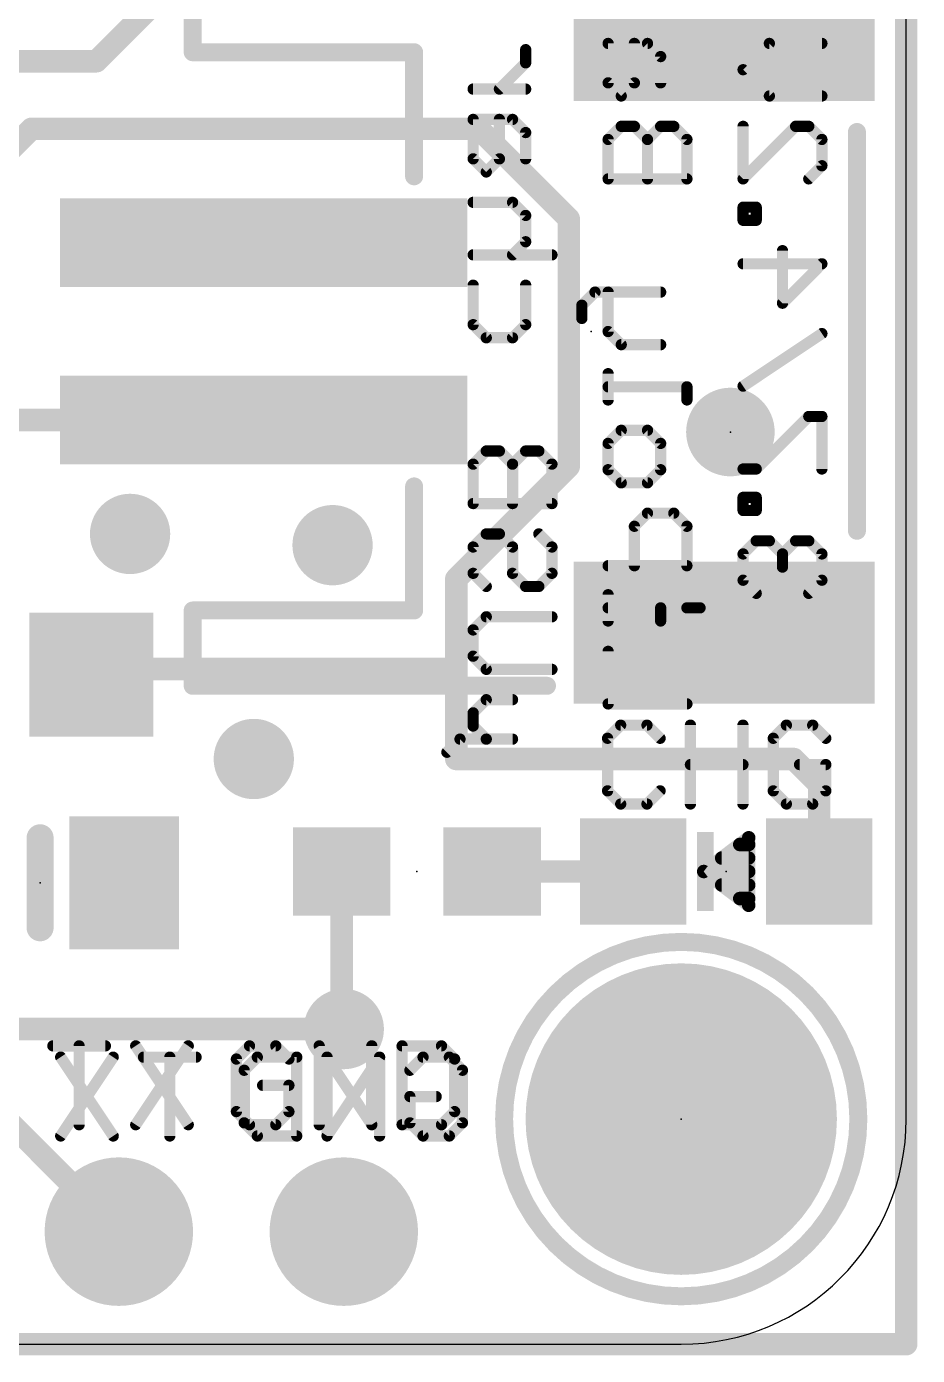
# Model space of a CAD drawing. Extents: x -0.1 to 50.9, y -0.1 to 23.
# Drawn here: x 40.87 to 50.93, y -0.13 to 14.87 of the extents above; entities that cross this region are included whole.
import ezdxf

# ---------------------------------------------------------------- set-up
doc = ezdxf.new("R2010")
doc.units = 0
for name, color, linetype in [('1', 12, 'CONTINUOUS'), ('16', 132, 'CONTINUOUS'), ('17', 110, 'CONTINUOUS'), ('18', 110, 'CONTINUOUS'), ('20', 53, 'CONTINUOUS'), ('21', 40, 'CONTINUOUS'), ('22', 6, 'CONTINUOUS'), ('23', 40, 'CONTINUOUS')]:
    doc.layers.add(name, color=color, linetype=linetype)

# ---------------------------------------------------------------- blocks, each defined once
blk = doc.blocks.new('RECT')
blk.add_solid([(-0.5, -0.5), (0.5, -0.5), (-0.5, 0.5), (0.5, 0.5)])
blk = doc.blocks.new('ROUNDP')
at = {"const_width": 0.5}
blk.add_lwpolyline([(0, -0.25, 1), (0, 0.25, 1), (0, -0.25)], format="xyb", dxfattribs=at)
blk = doc.blocks.new('PIE')
at = {"const_width": 0.5}
blk.add_lwpolyline([(0, -0.25, 1), (0, 0.25, 1), (0, -0.25)], format="xyb", dxfattribs=at)
blk = doc.blocks.new('ROUNDV')
at = {"const_width": 0.5}
blk.add_lwpolyline([(0, -0.25, 1), (0, 0.25, 1), (0, -0.25)], format="xyb", dxfattribs=at)

msp = doc.modelspace()

# ---------------------------------------------------------------- linework, layer by layer
at = {"layer": '1', "const_width": 0.254}
for points in [[(50.8, 0), (50.8, 22.86)], [(41.656, 14.478), (44.45, 17.272)], [(36.576, 14.478), (41.656, 14.478)], [(40.9249, 13.716), (40.066, 12.8571)], [(45.974, 13.716), (40.9249, 13.716)], [(46.99, 12.7), (45.974, 13.716)], [(46.99, 9.906), (46.99, 12.7)], [(43.544, 10.43), (40.2391, 10.43)], [(45.72, 8.636), (46.99, 9.906)], [(45.72, 7.62), (45.72, 8.636)], [(41.601, 7.5565), (41.6645, 7.62)], [(41.6645, 7.62), (45.72, 7.62)], [(45.72, 6.604), (45.72, 7.62)], [(49.53, 6.604), (45.72, 6.604)], [(49.818, 6.316), (49.53, 6.604)], [(49.818, 5.334), (49.818, 6.316)], [(44.4255, 3.5805), (44.4255, 5.334)], [(46.1255, 5.334), (47.718, 5.334)], [(44.45, 3.556), (44.4255, 3.5805)], [(0, 0), (50.8, 0)]]:
    msp.add_lwpolyline(points, dxfattribs=at)
at = {"layer": '1', "const_width": 0.127}
for points in [[(41.6111, 14.5229, 1), (41.7009, 14.4331)], [(41.656, 14.4145, 1), (41.656, 14.5415)], [(40.9249, 13.7795, 1), (40.9249, 13.6525)], [(40.9698, 13.6711, 1), (40.88, 13.7609)], [(46.0189, 13.7609, 1), (45.9291, 13.6711)], [(45.974, 13.6525, 1), (45.974, 13.7795)], [(47.0535, 12.7, 1), (46.9265, 12.7)], [(46.9451, 12.6551, 1), (47.0349, 12.7449)], [(43.544, 10.3665, 1), (43.544, 10.4935)], [(46.9265, 9.906, 1), (47.0535, 9.906)], [(47.0349, 9.8611, 1), (46.9451, 9.9509)], [(45.7835, 8.636, 1), (45.6565, 8.636)], [(45.6751, 8.6809, 1), (45.7649, 8.5911)], [(41.5561, 7.6014, 1), (41.6459, 7.5116)], [(41.6645, 7.6835, 1), (41.6645, 7.5565)], [(41.7094, 7.5751, 1), (41.6196, 7.6649)], [(45.7835, 7.62, 1), (45.6565, 7.62)], [(45.6565, 7.62, 1), (45.7835, 7.62)], [(45.72, 7.5565, 1), (45.72, 7.6835)], [(45.72, 6.6675, 1), (45.72, 6.5405)], [(45.6565, 6.604, 1), (45.7835, 6.604)], [(49.5749, 6.6489, 1), (49.4851, 6.5591)], [(49.53, 6.5405, 1), (49.53, 6.6675)], [(49.8815, 6.316, 1), (49.7545, 6.316)], [(49.7731, 6.2711, 1), (49.8629, 6.3609)], [(44.489, 5.334, 1), (44.362, 5.334)], [(46.1255, 5.3975, 1), (46.1255, 5.2705)], [(47.718, 5.2705, 1), (47.718, 5.3975)], [(49.7545, 5.334, 1), (49.8815, 5.334)], [(44.4704, 3.6254, 1), (44.3806, 3.5356)], [(44.362, 3.5805, 1), (44.489, 3.5805)], [(44.4051, 3.5111, 1), (44.4949, 3.6009)], [(50.7365, 0, 1), (50.8635, 0)], [(50.8, -0.0635, 1), (50.8, 0.0635)]]:
    msp.add_lwpolyline(points, format="xyb", dxfattribs=at)
at = {"layer": '16', "const_width": 0.254}
for points in [[(50.8, 0), (50.8, 22.86)], [(39.116, 3.556), (44.45, 3.556)], [(40.386, 2.794), (41.91, 1.27)], [(0, 0), (50.8, 0)]]:
    msp.add_lwpolyline(points, dxfattribs=at)
at = {"layer": '16', "const_width": 0.127}
for points in [[(44.45, 3.4925, 1), (44.45, 3.6195)], [(41.8651, 1.2251, 1), (41.9549, 1.3149)], [(50.7365, 0, 1), (50.8635, 0)], [(50.8, -0.0635, 1), (50.8, 0.0635)]]:
    msp.add_lwpolyline(points, format="xyb", dxfattribs=at)
at = {"layer": '20'}
for p, q in [((50.8, 2.54), (50.8, 20.32)), ((2.54, 0), (48.26, 0))]:
    msp.add_line(p, q, dxfattribs=at)
msp.add_arc((48.26, 2.54), 2.54, 270, 0, dxfattribs=at)
at = {"layer": '21'}
for points, const_width in [([(42.744, 14.58), (42.744, 15.43)], 0.2032), ([(45.244, 14.58), (42.744, 14.58)], 0.2032), ([(45.244, 13.18), (45.244, 14.58)], 0.2032), ([(50.244, 13.68), (50.244, 9.18)], 0.2032), ([(45.244, 8.28), (45.244, 9.68)], 0.2032), ([(42.744, 7.43), (42.744, 8.28)], 0.2032), ([(42.744, 8.28), (45.244, 8.28)], 0.2032), ([(46.744, 7.43), (42.744, 7.43)], 0.2032), ([(47.5765, 6.9858), (47.4282, 6.8375)], 0.127), ([(47.8731, 6.9858), (47.5765, 6.9858)], 0.127), ([(48.0214, 6.8375), (47.8731, 6.9858)], 0.127), ([(48.3637, 6.096), (48.3637, 6.9858)], 0.127), ([(48.9569, 6.9858), (48.9569, 6.096)], 0.127), ([(49.4475, 6.9858), (49.2993, 6.8375)], 0.127), ([(49.7441, 6.9858), (49.4475, 6.9858)], 0.127), ([(49.8924, 6.8375), (49.7441, 6.9858)], 0.127), ([(47.4282, 6.8375), (47.4282, 6.2443)], 0.127), ([(49.2993, 6.8375), (49.2993, 6.2443)], 0.127), ([(48.3637, 6.5409), (48.9569, 6.5409)], 0.127), ([(49.8924, 6.5409), (49.5958, 6.5409)], 0.127), ([(49.8924, 6.2443), (49.8924, 6.5409)], 0.127), ([(47.4282, 6.2443), (47.5765, 6.096)], 0.127), ([(47.8731, 6.096), (48.0214, 6.2443)], 0.127), ([(49.2993, 6.2443), (49.4475, 6.096)], 0.127), ([(49.7441, 6.096), (49.8924, 6.2443)], 0.127), ([(47.5765, 6.096), (47.8731, 6.096)], 0.127), ([(49.4475, 6.096), (49.7441, 6.096)], 0.127), ([(41.021, 5.715), (41.021, 4.699)], 0.3048), ([(49.022, 5.715), (48.514, 5.334)], 0.1524), ([(48.9204, 5.6388), (49.022, 5.6388)], 0.1524), ([(49.022, 4.953), (49.022, 5.715)], 0.1524), ([(48.7172, 5.4864), (49.022, 5.4864)], 0.1524), ([(48.514, 5.334), (49.022, 4.953)], 0.1524), ([(48.514, 5.334), (49.022, 5.334)], 0.1524), ([(48.7172, 5.1816), (49.022, 5.1816)], 0.1524), ([(48.9204, 5.0292), (49.022, 5.0292)], 0.1524), ([(41.165, 3.3663), (41.7582, 3.3663)], 0.127), ([(41.4616, 2.4765), (41.4616, 3.3663)], 0.127), ([(42.1005, 3.3663), (42.6937, 2.4765)], 0.127), ([(42.6937, 3.3663), (42.1005, 2.4765)], 0.127), ([(43.3855, 3.3663), (43.2372, 3.218)], 0.127), ([(43.6821, 3.3663), (43.3855, 3.3663)], 0.127), ([(43.8304, 3.218), (43.6821, 3.3663)], 0.127), ([(44.1727, 2.4765), (44.1727, 3.3663)], 0.127), ([(44.1727, 3.3663), (44.7659, 2.4765)], 0.127), ([(44.7659, 2.4765), (44.7659, 3.3663)], 0.127), ([(45.1083, 3.3663), (45.1083, 2.4765)], 0.127), ([(45.5531, 3.3663), (45.1083, 3.3663)], 0.127), ([(45.7014, 3.218), (45.5531, 3.3663)], 0.127), ([(43.2372, 3.218), (43.2372, 2.6248)], 0.127), ([(45.7014, 2.6248), (45.7014, 3.218)], 0.127), ([(43.8304, 2.9214), (43.5338, 2.9214)], 0.127), ([(43.8304, 2.6248), (43.8304, 2.9214)], 0.127), ([(43.2372, 2.6248), (43.3855, 2.4765)], 0.127), ([(43.6821, 2.4765), (43.8304, 2.6248)], 0.127), ([(45.5531, 2.4765), (45.7014, 2.6248)], 0.127), ([(43.3855, 2.4765), (43.6821, 2.4765)], 0.127), ([(45.1083, 2.4765), (45.5531, 2.4765)], 0.127)]:
    msp.add_lwpolyline(points, dxfattribs=dict(at, const_width=const_width))
for points, const_width in [([(42.744, 14.6308, 1), (42.744, 14.5292)], 0.1016), ([(42.6932, 14.58, 1), (42.7948, 14.58)], 0.1016), ([(45.2948, 14.58, 1), (45.1932, 14.58)], 0.1016), ([(45.244, 14.5292, 1), (45.244, 14.6308)], 0.1016), ([(50.2948, 13.68, 1), (50.1932, 13.68)], 0.1016), ([(45.1932, 13.18, 1), (45.2948, 13.18)], 0.1016), ([(45.2948, 9.68, 1), (45.1932, 9.68)], 0.1016), ([(50.1932, 9.18, 1), (50.2948, 9.18)], 0.1016), ([(42.7948, 8.28, 1), (42.6932, 8.28)], 0.1016), ([(42.744, 8.3308, 1), (42.744, 8.2292)], 0.1016), ([(45.1932, 8.28, 1), (45.2948, 8.28)], 0.1016), ([(45.244, 8.2292, 1), (45.244, 8.3308)], 0.1016), ([(42.744, 7.4808, 1), (42.744, 7.3792)], 0.1016), ([(46.744, 7.3792, 1), (46.744, 7.4808)], 0.1016), ([(42.6932, 7.43, 1), (42.7948, 7.43)], 0.1016), ([(47.5765, 7.0175, 1), (47.5765, 6.954)], 0.0635), ([(47.599, 6.9633, 1), (47.5541, 7.0082)], 0.0635), ([(47.8956, 7.0082, 1), (47.8506, 6.9633)], 0.0635), ([(47.8731, 6.954, 1), (47.8731, 7.0175)], 0.0635), ([(48.3955, 6.9858, 1), (48.332, 6.9858)], 0.0635), ([(48.9887, 6.9858, 1), (48.9252, 6.9858)], 0.0635), ([(49.4475, 7.0175, 1), (49.4475, 6.954)], 0.0635), ([(49.47, 6.9633, 1), (49.4251, 7.0082)], 0.0635), ([(49.7666, 7.0082, 1), (49.7217, 6.9633)], 0.0635), ([(49.7441, 6.954, 1), (49.7441, 7.0175)], 0.0635), ([(47.46, 6.8375, 1), (47.3965, 6.8375)], 0.0635), ([(49.331, 6.8375, 1), (49.2675, 6.8375)], 0.0635), ([(47.4058, 6.8599, 1), (47.4507, 6.815)], 0.0635), ([(47.9989, 6.815, 1), (48.0438, 6.8599)], 0.0635), ([(49.2768, 6.8599, 1), (49.3217, 6.815)], 0.0635), ([(49.87, 6.815, 1), (49.9149, 6.8599)], 0.0635), ([(48.3637, 6.5726, 1), (48.3637, 6.5091)], 0.0635), ([(48.9569, 6.5091, 1), (48.9569, 6.5726)], 0.0635), ([(49.5958, 6.5726, 1), (49.5958, 6.5091)], 0.0635), ([(49.9242, 6.5409, 1), (49.8607, 6.5409)], 0.0635), ([(49.8924, 6.5091, 1), (49.8924, 6.5726)], 0.0635), ([(47.4507, 6.2667, 1), (47.4058, 6.2218)], 0.0635), ([(48.0438, 6.2218, 1), (47.9989, 6.2667)], 0.0635), ([(49.3217, 6.2667, 1), (49.2768, 6.2218)], 0.0635), ([(49.9149, 6.2218, 1), (49.87, 6.2667)], 0.0635), ([(47.3965, 6.2443, 1), (47.46, 6.2443)], 0.0635), ([(47.5765, 6.1277, 1), (47.5765, 6.0643)], 0.0635), ([(47.5541, 6.0735, 1), (47.599, 6.1185)], 0.0635), ([(47.8506, 6.1185, 1), (47.8956, 6.0735)], 0.0635), ([(47.8731, 6.0643, 1), (47.8731, 6.1277)], 0.0635), ([(49.2675, 6.2443, 1), (49.331, 6.2443)], 0.0635), ([(49.4475, 6.1277, 1), (49.4475, 6.0643)], 0.0635), ([(49.4251, 6.0735, 1), (49.47, 6.1185)], 0.0635), ([(49.7217, 6.1185, 1), (49.7666, 6.0735)], 0.0635), ([(49.7441, 6.0643, 1), (49.7441, 6.1277)], 0.0635), ([(49.8607, 6.2443, 1), (49.9242, 6.2443)], 0.0635), ([(48.332, 6.096, 1), (48.3955, 6.096)], 0.0635), ([(48.9252, 6.096, 1), (48.9887, 6.096)], 0.0635), ([(41.0972, 5.715, 1), (40.9448, 5.715)], 0.1524), ([(48.9204, 5.6769, 1), (48.9204, 5.6007)], 0.0762), ([(49.0601, 5.715, 1), (48.9839, 5.715)], 0.0762), ([(49.0449, 5.6845, 1), (48.9991, 5.7455)], 0.0762), ([(49.022, 5.6007, 1), (49.022, 5.6769)], 0.0762), ([(48.7172, 5.5245, 1), (48.7172, 5.4483)], 0.0762), ([(49.022, 5.4483, 1), (49.022, 5.5245)], 0.0762), ([(48.5369, 5.3645, 1), (48.4911, 5.3035)], 0.0762), ([(48.514, 5.3721, 1), (48.514, 5.2959)], 0.0762), ([(48.4911, 5.3645, 1), (48.5369, 5.3035)], 0.0762), ([(49.022, 5.2959, 1), (49.022, 5.3721)], 0.0762), ([(48.7172, 5.2197, 1), (48.7172, 5.1435)], 0.0762), ([(49.022, 5.1435, 1), (49.022, 5.2197)], 0.0762), ([(48.9204, 5.0673, 1), (48.9204, 4.9911)], 0.0762), ([(49.022, 4.9911, 1), (49.022, 5.0673)], 0.0762), ([(48.9839, 4.953, 1), (49.0601, 4.953)], 0.0762), ([(48.9991, 4.9225, 1), (49.0449, 4.9835)], 0.0762), ([(40.9448, 4.699, 1), (41.0972, 4.699)], 0.1524), ([(48.26, 0.54, 1), (48.26, 4.54, 1), (48.26, 0.54)], 0.2032), ([(41.165, 3.398, 1), (41.165, 3.3345)], 0.0635), ([(41.4933, 3.3663, 1), (41.4298, 3.3663)], 0.0635), ([(41.7582, 3.3345, 1), (41.7582, 3.398)], 0.0635), ([(42.1269, 3.3839, 1), (42.0741, 3.3486)], 0.0635), ([(42.7201, 3.3486, 1), (42.6673, 3.3839)], 0.0635), ([(43.3855, 3.398, 1), (43.3855, 3.3345)], 0.0635), ([(43.408, 3.3438, 1), (43.3631, 3.3887)], 0.0635), ([(43.7046, 3.3887, 1), (43.6596, 3.3438)], 0.0635), ([(43.6821, 3.3345, 1), (43.6821, 3.398)], 0.0635), ([(44.2045, 3.3663, 1), (44.141, 3.3663)], 0.0635), ([(44.1992, 3.3839, 1), (44.1463, 3.3486)], 0.0635), ([(44.7977, 3.3663, 1), (44.7342, 3.3663)], 0.0635), ([(45.14, 3.3663, 1), (45.0765, 3.3663)], 0.0635), ([(45.1083, 3.398, 1), (45.1083, 3.3345)], 0.0635), ([(45.5756, 3.3887, 1), (45.5307, 3.3438)], 0.0635), ([(45.5531, 3.3345, 1), (45.5531, 3.398)], 0.0635), ([(43.269, 3.218, 1), (43.2055, 3.218)], 0.0635), ([(43.2148, 3.2404, 1), (43.2597, 3.1955)], 0.0635), ([(43.8079, 3.1955, 1), (43.8528, 3.2404)], 0.0635), ([(45.7332, 3.218, 1), (45.6697, 3.218)], 0.0635), ([(45.679, 3.1955, 1), (45.7239, 3.2404)], 0.0635), ([(43.5338, 2.9531, 1), (43.5338, 2.8896)], 0.0635), ([(43.8621, 2.9214, 1), (43.7986, 2.9214)], 0.0635), ([(43.8304, 2.8896, 1), (43.8304, 2.9531)], 0.0635), ([(43.2055, 2.6248, 1), (43.269, 2.6248)], 0.0635), ([(43.2597, 2.6472, 1), (43.2148, 2.6023)], 0.0635), ([(43.7986, 2.6248, 1), (43.8621, 2.6248)], 0.0635), ([(43.8528, 2.6023, 1), (43.8079, 2.6472)], 0.0635), ([(45.6697, 2.6248, 1), (45.7332, 2.6248)], 0.0635), ([(45.7239, 2.6023, 1), (45.679, 2.6472)], 0.0635), ([(41.4298, 2.4765, 1), (41.4933, 2.4765)], 0.0635), ([(42.0741, 2.4941, 1), (42.1269, 2.4589)], 0.0635), ([(42.6673, 2.4589, 1), (42.7201, 2.4941)], 0.0635), ([(43.3855, 2.5083, 1), (43.3855, 2.4447)], 0.0635), ([(43.3631, 2.454, 1), (43.408, 2.499)], 0.0635), ([(43.6596, 2.499, 1), (43.7046, 2.454)], 0.0635), ([(43.6821, 2.4447, 1), (43.6821, 2.5083)], 0.0635), ([(44.141, 2.4765, 1), (44.2045, 2.4765)], 0.0635), ([(44.7342, 2.4765, 1), (44.7977, 2.4765)], 0.0635), ([(44.7395, 2.4589, 1), (44.7923, 2.4941)], 0.0635), ([(45.0765, 2.4765, 1), (45.14, 2.4765)], 0.0635), ([(45.1083, 2.5083, 1), (45.1083, 2.4447)], 0.0635), ([(45.5307, 2.499, 1), (45.5756, 2.454)], 0.0635), ([(45.5531, 2.4447, 1), (45.5531, 2.5083)], 0.0635)]:
    msp.add_lwpolyline(points, format="xyb", dxfattribs=dict(at, const_width=const_width))
at = {"layer": '22', "const_width": 0.127}
for points in [[(47.8794, 14.6795), (47.4345, 14.6795)], [(47.4345, 14.6795), (47.4345, 14.2346)], [(47.7311, 14.2346), (47.7311, 14.6795)], [(48.0277, 14.5312), (47.8794, 14.6795)], [(48.9585, 14.3829), (49.2551, 14.6795)], [(49.2551, 14.6795), (49.8483, 14.6795)], [(46.5037, 14.4608), (46.5037, 14.6091)], [(48.0277, 14.2346), (48.0277, 14.5312)], [(46.2071, 14.1643), (46.5037, 14.4608)], [(49.2551, 14.0863), (48.9585, 14.3829)], [(47.4345, 14.2346), (47.5828, 14.0863)], [(47.5828, 14.0863), (47.7311, 14.2346)], [(45.9105, 14.1643), (46.5037, 14.1643)], [(49.8483, 14.0863), (49.2551, 14.0863)], [(46.3554, 13.8219), (45.9105, 13.8219)], [(45.9105, 13.8219), (45.9105, 13.377)], [(46.2071, 13.377), (46.2071, 13.8219)], [(46.5037, 13.6736), (46.3554, 13.8219)], [(47.5828, 13.7439), (47.4345, 13.5957)], [(47.7311, 13.7439), (47.5828, 13.7439)], [(47.8794, 13.5957), (47.7311, 13.7439)], [(48.0277, 13.7439), (47.8794, 13.5957)], [(48.176, 13.7439), (48.0277, 13.7439)], [(48.3243, 13.5957), (48.176, 13.7439)], [(48.9585, 13.7439), (48.9585, 13.1508)], [(48.9585, 13.1508), (49.5517, 13.7439)], [(49.5517, 13.7439), (49.7, 13.7439)], [(49.7, 13.7439), (49.8483, 13.5957)], [(46.5037, 13.377), (46.5037, 13.6736)], [(47.4345, 13.5957), (47.4345, 13.1508)], [(47.8794, 13.1508), (47.8794, 13.5957)], [(48.3243, 13.1508), (48.3243, 13.5957)], [(49.8483, 13.5957), (49.8483, 13.2991)], [(45.9105, 13.377), (46.0588, 13.2287)], [(46.0588, 13.2287), (46.2071, 13.377)], [(49.8483, 13.2991), (49.7, 13.1508)], [(47.4345, 13.1508), (48.3243, 13.1508)], [(46.3554, 12.8864), (45.9105, 12.8864)], [(46.5037, 12.7381), (46.3554, 12.8864)], [(46.5037, 12.4415), (46.5037, 12.7381)], [(49.1068, 12.8313), (48.9585, 12.8313)], [(48.9585, 12.8313), (48.9585, 12.683)], [(49.1068, 12.683), (49.1068, 12.8313)], [(48.9585, 12.683), (49.1068, 12.683)], [(46.3554, 12.2932), (46.5037, 12.4415)], [(46.8003, 12.2932), (45.9105, 12.2932)], [(49.4034, 11.7475), (49.4034, 12.3407)], [(48.9585, 12.1924), (49.8483, 12.1924)], [(49.8483, 12.1924), (49.4034, 11.7475)], [(45.9105, 11.506), (45.9105, 11.9509)], [(46.5037, 11.9509), (46.5037, 11.506)], [(47.2862, 11.8729), (47.1379, 11.7246)], [(48.0277, 11.8729), (47.2862, 11.8729)], [(47.4345, 11.428), (47.4345, 11.8729)], [(47.1379, 11.7246), (47.1379, 11.5763)], [(46.0588, 11.3577), (45.9105, 11.506)], [(46.5037, 11.506), (46.3554, 11.3577)], [(46.3554, 11.3577), (46.0588, 11.3577)], [(47.5828, 11.2797), (47.4345, 11.428)], [(48.9585, 10.812), (49.8483, 11.4052)], [(48.0277, 11.2797), (47.5828, 11.2797)], [(47.4345, 10.6561), (47.4345, 10.9526)], [(48.3243, 10.8043), (47.4345, 10.8043)], [(48.3243, 10.6561), (48.3243, 10.8043)], [(49.7, 10.4696), (49.1068, 9.8765)], [(49.8483, 10.4696), (49.7, 10.4696)], [(49.8483, 9.8765), (49.8483, 10.4696)], [(47.4345, 10.1654), (47.5828, 10.3137)], [(47.5828, 10.3137), (47.8794, 10.3137)], [(47.8794, 10.3137), (48.0277, 10.1654)], [(47.4345, 9.8688), (47.4345, 10.1654)], [(48.0277, 10.1654), (48.0277, 9.8688)], [(46.0588, 10.0798), (45.9105, 9.9315)], [(46.2071, 10.0798), (46.0588, 10.0798)], [(46.3554, 9.9315), (46.2071, 10.0798)], [(46.5037, 10.0798), (46.3554, 9.9315)], [(46.652, 10.0798), (46.5037, 10.0798)], [(46.8003, 9.9315), (46.652, 10.0798)], [(45.9105, 9.9315), (45.9105, 9.4867)], [(46.3554, 9.4867), (46.3554, 9.9315)], [(46.8003, 9.4867), (46.8003, 9.9315)], [(47.5828, 9.7205), (47.4345, 9.8688)], [(48.0277, 9.8688), (47.8794, 9.7205)], [(49.1068, 9.8765), (48.9585, 9.8765)], [(47.8794, 9.7205), (47.5828, 9.7205)], [(49.1068, 9.557), (48.9585, 9.557)], [(48.9585, 9.557), (48.9585, 9.4087)], [(49.1068, 9.4087), (49.1068, 9.557)], [(45.9105, 9.4867), (46.8003, 9.4867)], [(48.9585, 9.4087), (49.1068, 9.4087)], [(47.8794, 9.3782), (47.7311, 9.2299)], [(48.176, 9.3782), (47.8794, 9.3782)], [(48.3243, 9.2299), (48.176, 9.3782)], [(46.0588, 9.1443), (45.9105, 8.996)], [(46.2071, 9.1443), (46.0588, 9.1443)], [(46.3554, 8.996), (46.2071, 9.1443)], [(46.652, 9.1443), (46.8003, 8.996)], [(47.7311, 9.2299), (47.7311, 8.785)], [(48.3243, 8.785), (48.3243, 9.2299)], [(45.9105, 8.996), (45.9105, 8.6994)], [(46.3554, 8.6994), (46.3554, 8.996)], [(46.8003, 8.996), (46.8003, 8.6994)], [(49.1068, 9.0664), (48.9585, 8.9181)], [(49.2551, 9.0664), (49.1068, 9.0664)], [(49.4034, 8.9181), (49.2551, 9.0664)], [(49.5517, 9.0664), (49.4034, 8.9181)], [(49.7, 9.0664), (49.5517, 9.0664)], [(49.8483, 8.9181), (49.7, 9.0664)], [(47.4345, 8.785), (48.3243, 8.785)], [(48.9585, 8.9181), (48.9585, 8.6215)], [(49.4034, 8.9181), (49.4034, 8.7698)], [(49.8483, 8.6215), (49.8483, 8.9181)], [(45.9105, 8.6994), (46.0588, 8.5511)], [(46.5037, 8.5511), (46.3554, 8.6994)], [(46.8003, 8.6994), (46.652, 8.5511)], [(46.652, 8.5511), (46.5037, 8.5511)], [(48.9585, 8.6215), (49.1068, 8.4732)], [(49.7, 8.4732), (49.8483, 8.6215)], [(47.4345, 8.1613), (47.4345, 8.4579)], [(45.9105, 8.0605), (46.0588, 8.2088)], [(46.0588, 8.2088), (46.8003, 8.2088)], [(48.0277, 8.3096), (47.4345, 8.3096)], [(48.0277, 8.1613), (48.0277, 8.3096)], [(48.4726, 8.3096), (48.3243, 8.3096)], [(45.9105, 7.7639), (45.9105, 8.0605)], [(46.0588, 7.6156), (45.9105, 7.7639)], [(47.4345, 7.2258), (47.4345, 7.819)], [(46.8003, 7.6156), (46.0588, 7.6156)], [(45.9105, 7.125), (46.0588, 7.2733)], [(46.0588, 7.2733), (46.3554, 7.2733)], [(48.3243, 7.2258), (47.4345, 7.2258)], [(45.9105, 6.9767), (45.9105, 7.125)], [(46.0588, 6.8284), (45.9105, 6.9767)], [(45.7622, 6.8284), (45.6139, 6.6801)], [(46.0588, 6.8284), (45.7622, 6.8284)], [(46.3554, 6.8284), (46.0588, 6.8284)], [(41.8465, 3.2393), (41.2533, 2.3495)], [(41.2533, 3.2393), (41.8465, 2.3495)], [(42.782, 3.2393), (42.1888, 3.2393)], [(42.4854, 2.3495), (42.4854, 3.2393)], [(43.3256, 3.091), (43.4739, 3.2393)], [(43.4739, 3.2393), (43.9187, 3.2393)], [(43.9187, 3.2393), (43.9187, 2.3495)], [(44.8543, 3.2393), (44.2611, 2.3495)], [(44.2611, 2.3495), (44.2611, 3.2393)], [(44.8543, 2.3495), (44.8543, 3.2393)], [(45.1966, 3.091), (45.3449, 3.2393)], [(45.3449, 3.2393), (45.6415, 3.2393)], [(45.6415, 3.2393), (45.7898, 3.091)], [(43.3256, 2.4978), (43.3256, 3.091)], [(45.7898, 3.091), (45.7898, 2.4978)], [(45.1966, 2.4978), (45.1966, 2.7944)], [(45.1966, 2.7944), (45.4932, 2.7944)], [(43.4739, 2.3495), (43.3256, 2.4978)], [(45.3449, 2.3495), (45.1966, 2.4978)], [(45.7898, 2.4978), (45.6415, 2.3495)], [(43.9187, 2.3495), (43.4739, 2.3495)], [(45.6415, 2.3495), (45.3449, 2.3495)]]:
    msp.add_lwpolyline(points, dxfattribs=at)
at = {"layer": '22', "const_width": 0.0635}
for points in [[(47.4663, 14.6795, 1), (47.4027, 14.6795)], [(47.4345, 14.7112, 1), (47.4345, 14.6477)], [(47.7628, 14.6795, 1), (47.6993, 14.6795)], [(47.9018, 14.7019, 1), (47.8569, 14.657)], [(47.8794, 14.6477, 1), (47.8794, 14.7112)], [(49.2551, 14.7112, 1), (49.2551, 14.6477)], [(49.2775, 14.657, 1), (49.2326, 14.7019)], [(49.8483, 14.6477, 1), (49.8483, 14.7112)], [(46.5354, 14.6091, 1), (46.4719, 14.6091)], [(48.0594, 14.5312, 1), (47.9959, 14.5312)], [(48.0052, 14.5087, 1), (48.0501, 14.5536)], [(46.4719, 14.4608, 1), (46.5354, 14.4608)], [(46.5261, 14.4384, 1), (46.4812, 14.4833)], [(48.981, 14.4053, 1), (48.936, 14.3604)], [(48.936, 14.4053, 1), (48.981, 14.3604)], [(47.457, 14.257, 1), (47.412, 14.2121)], [(47.4027, 14.2346, 1), (47.4663, 14.2346)], [(47.6993, 14.2346, 1), (47.7628, 14.2346)], [(47.7535, 14.2121, 1), (47.7086, 14.257)], [(47.9959, 14.2346, 1), (48.0594, 14.2346)], [(45.9105, 14.196, 1), (45.9105, 14.1325)], [(46.1846, 14.1867, 1), (46.2295, 14.1418)], [(46.5037, 14.1325, 1), (46.5037, 14.196)], [(47.5603, 14.1087, 1), (47.6052, 14.0638)], [(47.5603, 14.0638, 1), (47.6052, 14.1087)], [(49.2551, 14.118, 1), (49.2551, 14.0545)], [(49.2326, 14.0638, 1), (49.2775, 14.1087)], [(49.8483, 14.0545, 1), (49.8483, 14.118)], [(45.9423, 13.8219, 1), (45.8787, 13.8219)], [(45.9105, 13.8537, 1), (45.9105, 13.7902)], [(46.2388, 13.8219, 1), (46.1753, 13.8219)], [(46.3778, 13.8444, 1), (46.3329, 13.7995)], [(46.3554, 13.7902, 1), (46.3554, 13.8537)], [(47.5828, 13.7757, 1), (47.5828, 13.7122)], [(47.6052, 13.7215, 1), (47.5603, 13.7664)], [(47.7535, 13.7664, 1), (47.7086, 13.7215)], [(47.7311, 13.7122, 1), (47.7311, 13.7757)], [(48.0277, 13.7757, 1), (48.0277, 13.7122)], [(48.0501, 13.7215, 1), (48.0052, 13.7664)], [(48.1984, 13.7664, 1), (48.1535, 13.7215)], [(48.176, 13.7122, 1), (48.176, 13.7757)], [(48.9903, 13.7439, 1), (48.9267, 13.7439)], [(49.5517, 13.7757, 1), (49.5517, 13.7122)], [(49.5741, 13.7215, 1), (49.5292, 13.7664)], [(49.7224, 13.7664, 1), (49.6775, 13.7215)], [(49.7, 13.7122, 1), (49.7, 13.7757)], [(46.5354, 13.6736, 1), (46.4719, 13.6736)], [(46.4812, 13.6512, 1), (46.5261, 13.6961)], [(47.4663, 13.5957, 1), (47.4027, 13.5957)], [(47.412, 13.6181, 1), (47.457, 13.5732)], [(47.9111, 13.5957, 1), (47.8476, 13.5957)], [(47.8569, 13.6181, 1), (47.9018, 13.5732)], [(47.8569, 13.5732, 1), (47.9018, 13.6181)], [(48.356, 13.5957, 1), (48.2925, 13.5957)], [(48.3018, 13.5732, 1), (48.3467, 13.6181)], [(49.88, 13.5957, 1), (49.8165, 13.5957)], [(49.8258, 13.5732, 1), (49.8707, 13.6181)], [(45.8787, 13.377, 1), (45.9423, 13.377)], [(45.933, 13.3995, 1), (45.888, 13.3546)], [(46.1753, 13.377, 1), (46.2388, 13.377)], [(46.2295, 13.3546, 1), (46.1846, 13.3995)], [(46.4719, 13.377, 1), (46.5354, 13.377)], [(49.8707, 13.2766, 1), (49.8258, 13.3215)], [(46.0363, 13.2512, 1), (46.0812, 13.2063)], [(46.0363, 13.2063, 1), (46.0812, 13.2512)], [(47.4345, 13.1825, 1), (47.4345, 13.119)], [(48.3243, 13.119, 1), (48.3243, 13.1825)], [(48.936, 13.1732, 1), (48.981, 13.1283)], [(49.6775, 13.1732, 1), (49.7224, 13.1283)], [(49.8165, 13.2991, 1), (49.88, 13.2991)], [(47.4027, 13.1508, 1), (47.4663, 13.1508)], [(47.8476, 13.1508, 1), (47.9111, 13.1508)], [(48.2925, 13.1508, 1), (48.356, 13.1508)], [(48.9267, 13.1508, 1), (48.9903, 13.1508)], [(45.9105, 12.9181, 1), (45.9105, 12.8546)], [(46.3778, 12.9088, 1), (46.3329, 12.8639)], [(46.3554, 12.8546, 1), (46.3554, 12.9181)], [(46.5354, 12.7381, 1), (46.4719, 12.7381)], [(46.4812, 12.7156, 1), (46.5261, 12.7605)], [(48.9903, 12.8313, 1), (48.9267, 12.8313)], [(48.9585, 12.8631, 1), (48.9585, 12.7996)], [(49.1385, 12.8313, 1), (49.075, 12.8313)], [(49.1068, 12.7996, 1), (49.1068, 12.8631)], [(48.9267, 12.683, 1), (48.9903, 12.683)], [(48.9585, 12.7148, 1), (48.9585, 12.6513)], [(49.075, 12.683, 1), (49.1385, 12.683)], [(49.1068, 12.6513, 1), (49.1068, 12.7148)], [(46.4719, 12.4415, 1), (46.5354, 12.4415)], [(46.5261, 12.4191, 1), (46.4812, 12.464)], [(45.9105, 12.325, 1), (45.9105, 12.2615)], [(46.3329, 12.3157, 1), (46.3778, 12.2708)], [(46.8003, 12.2615, 1), (46.8003, 12.325)], [(49.4351, 12.3407, 1), (49.3716, 12.3407)], [(48.9585, 12.2241, 1), (48.9585, 12.1606)], [(49.8707, 12.1699, 1), (49.8258, 12.2148)], [(49.8483, 12.1606, 1), (49.8483, 12.2241)], [(45.9423, 11.9509, 1), (45.8787, 11.9509)], [(46.5354, 11.9509, 1), (46.4719, 11.9509)], [(47.2862, 11.9047, 1), (47.2862, 11.8412)], [(47.3087, 11.8505, 1), (47.2638, 11.8954)], [(47.4663, 11.8729, 1), (47.4027, 11.8729)], [(48.0277, 11.8412, 1), (48.0277, 11.9047)], [(47.1697, 11.7246, 1), (47.1062, 11.7246)], [(47.1155, 11.7471, 1), (47.1604, 11.7022)], [(49.3716, 11.7475, 1), (49.4351, 11.7475)], [(49.3809, 11.7699, 1), (49.4258, 11.725)], [(45.933, 11.5284, 1), (45.888, 11.4835)], [(46.5261, 11.4835, 1), (46.4812, 11.5284)], [(47.1062, 11.5763, 1), (47.1697, 11.5763)], [(45.8787, 11.506, 1), (45.9423, 11.506)], [(46.0588, 11.3894, 1), (46.0588, 11.3259)], [(46.0363, 11.3352, 1), (46.0812, 11.3801)], [(46.3329, 11.3801, 1), (46.3778, 11.3352)], [(46.3554, 11.3259, 1), (46.3554, 11.3894)], [(46.4719, 11.506, 1), (46.5354, 11.506)], [(47.457, 11.4505, 1), (47.412, 11.4056)], [(47.4027, 11.428, 1), (47.4663, 11.428)], [(49.8659, 11.3787, 1), (49.8306, 11.4316)], [(47.5828, 11.3115, 1), (47.5828, 11.248)], [(47.5603, 11.2573, 1), (47.6052, 11.3022)], [(48.0277, 11.248, 1), (48.0277, 11.3115)], [(47.4663, 10.9526, 1), (47.4027, 10.9526)], [(47.4345, 10.8361, 1), (47.4345, 10.7726)], [(48.356, 10.8043, 1), (48.2925, 10.8043)], [(48.3243, 10.7726, 1), (48.3243, 10.8361)], [(48.9409, 10.8384, 1), (48.9761, 10.7856)], [(47.4027, 10.6561, 1), (47.4663, 10.6561)], [(48.2925, 10.6561, 1), (48.356, 10.6561)], [(49.7, 10.5014, 1), (49.7, 10.4379)], [(49.7224, 10.4472, 1), (49.6775, 10.4921)], [(49.88, 10.4696, 1), (49.8165, 10.4696)], [(49.8483, 10.4379, 1), (49.8483, 10.5014)], [(47.5828, 10.3455, 1), (47.5828, 10.282)], [(47.6052, 10.2913, 1), (47.5603, 10.3362)], [(47.9018, 10.3362, 1), (47.8569, 10.2913)], [(47.8794, 10.282, 1), (47.8794, 10.3455)], [(47.4663, 10.1654, 1), (47.4027, 10.1654)], [(47.412, 10.1879, 1), (47.457, 10.143)], [(48.0594, 10.1654, 1), (47.9959, 10.1654)], [(48.0052, 10.143, 1), (48.0501, 10.1879)], [(46.0588, 10.1116, 1), (46.0588, 10.0481)], [(46.0812, 10.0574, 1), (46.0363, 10.1023)], [(46.2295, 10.1023, 1), (46.1846, 10.0574)], [(46.2071, 10.0481, 1), (46.2071, 10.1116)], [(46.5037, 10.1116, 1), (46.5037, 10.0481)], [(46.5261, 10.0574, 1), (46.4812, 10.1023)], [(46.6744, 10.1023, 1), (46.6295, 10.0574)], [(46.652, 10.0481, 1), (46.652, 10.1116)], [(45.9423, 9.9315, 1), (45.8787, 9.9315)], [(45.888, 9.954, 1), (45.933, 9.9091)], [(46.3871, 9.9315, 1), (46.3236, 9.9315)], [(46.3329, 9.954, 1), (46.3778, 9.9091)], [(46.3329, 9.9091, 1), (46.3778, 9.954)], [(46.832, 9.9315, 1), (46.7685, 9.9315)], [(46.7778, 9.9091, 1), (46.8227, 9.954)], [(47.457, 9.8913, 1), (47.412, 9.8464)], [(47.4027, 9.8688, 1), (47.4663, 9.8688)], [(47.9959, 9.8688, 1), (48.0594, 9.8688)], [(48.0501, 9.8464, 1), (48.0052, 9.8913)], [(48.9585, 9.9082, 1), (48.9585, 9.8447)], [(49.0843, 9.8989, 1), (49.1292, 9.854)], [(49.1068, 9.8447, 1), (49.1068, 9.9082)], [(49.8165, 9.8765, 1), (49.88, 9.8765)], [(47.5828, 9.7523, 1), (47.5828, 9.6888)], [(47.5603, 9.6981, 1), (47.6052, 9.743)], [(47.8569, 9.743, 1), (47.9018, 9.6981)], [(47.8794, 9.6888, 1), (47.8794, 9.7523)], [(48.9903, 9.557, 1), (48.9267, 9.557)], [(48.9585, 9.5887, 1), (48.9585, 9.5252)], [(49.1385, 9.557, 1), (49.075, 9.557)], [(49.1068, 9.5252, 1), (49.1068, 9.5887)], [(45.8787, 9.4867, 1), (45.9423, 9.4867)], [(45.9105, 9.5184, 1), (45.9105, 9.4549)], [(46.3236, 9.4867, 1), (46.3871, 9.4867)], [(46.7685, 9.4867, 1), (46.832, 9.4867)], [(46.8003, 9.4549, 1), (46.8003, 9.5184)], [(48.9585, 9.4405, 1), (48.9585, 9.3769)], [(49.1068, 9.3769, 1), (49.1068, 9.4405)], [(47.8794, 9.4099, 1), (47.8794, 9.3464)], [(47.9018, 9.3557, 1), (47.8569, 9.4006)], [(48.1984, 9.4006, 1), (48.1535, 9.3557)], [(48.176, 9.3464, 1), (48.176, 9.4099)], [(48.9267, 9.4087, 1), (48.9903, 9.4087)], [(49.075, 9.4087, 1), (49.1385, 9.4087)], [(46.0588, 9.1761, 1), (46.0588, 9.1126)], [(46.0812, 9.1219, 1), (46.0363, 9.1668)], [(46.2295, 9.1668, 1), (46.1846, 9.1219)], [(46.2071, 9.1126, 1), (46.2071, 9.1761)], [(46.6744, 9.1668, 1), (46.6295, 9.1219)], [(47.7628, 9.2299, 1), (47.6993, 9.2299)], [(47.7086, 9.2523, 1), (47.7535, 9.2074)], [(48.356, 9.2299, 1), (48.2925, 9.2299)], [(48.3018, 9.2074, 1), (48.3467, 9.2523)], [(45.9423, 8.996, 1), (45.8787, 8.996)], [(45.888, 9.0185, 1), (45.933, 8.9736)], [(46.3871, 8.996, 1), (46.3236, 8.996)], [(46.3329, 8.9736, 1), (46.3778, 9.0185)], [(46.832, 8.996, 1), (46.7685, 8.996)], [(46.7778, 8.9736, 1), (46.8227, 9.0185)], [(49.1068, 9.0981, 1), (49.1068, 9.0346)], [(49.1292, 9.0439, 1), (49.0843, 9.0888)], [(49.2775, 9.0888, 1), (49.2326, 9.0439)], [(49.2551, 9.0346, 1), (49.2551, 9.0981)], [(49.5517, 9.0981, 1), (49.5517, 9.0346)], [(49.5741, 9.0439, 1), (49.5292, 9.0888)], [(49.7224, 9.0888, 1), (49.6775, 9.0439)], [(49.7, 9.0346, 1), (49.7, 9.0981)], [(47.4345, 8.8168, 1), (47.4345, 8.7533)], [(48.3243, 8.7533, 1), (48.3243, 8.8168)], [(48.9903, 8.9181, 1), (48.9267, 8.9181)], [(48.936, 8.9405, 1), (48.981, 8.8956)], [(49.4351, 8.9181, 1), (49.3716, 8.9181)], [(49.3809, 8.9405, 1), (49.4258, 8.8956)], [(49.3809, 8.8956, 1), (49.4258, 8.9405)], [(49.88, 8.9181, 1), (49.8165, 8.9181)], [(49.8258, 8.8956, 1), (49.8707, 8.9405)], [(45.8787, 8.6994, 1), (45.9423, 8.6994)], [(45.933, 8.7219, 1), (45.888, 8.677)], [(46.3236, 8.6994, 1), (46.3871, 8.6994)], [(46.3778, 8.7219, 1), (46.3329, 8.677)], [(46.7685, 8.6994, 1), (46.832, 8.6994)], [(46.8227, 8.677, 1), (46.7778, 8.7219)], [(47.6993, 8.785, 1), (47.7628, 8.785)], [(48.2925, 8.785, 1), (48.356, 8.785)], [(49.3716, 8.7698, 1), (49.4351, 8.7698)], [(46.0363, 8.5287, 1), (46.0812, 8.5736)], [(46.5037, 8.5829, 1), (46.5037, 8.5194)], [(46.4812, 8.5287, 1), (46.5261, 8.5736)], [(46.6295, 8.5736, 1), (46.6744, 8.5287)], [(46.652, 8.5194, 1), (46.652, 8.5829)], [(48.9267, 8.6215, 1), (48.9903, 8.6215)], [(48.981, 8.6439, 1), (48.936, 8.599)], [(49.8165, 8.6215, 1), (49.88, 8.6215)], [(49.8707, 8.599, 1), (49.8258, 8.6439)], [(47.4663, 8.4579, 1), (47.4027, 8.4579)], [(49.0843, 8.4507, 1), (49.1292, 8.4956)], [(49.6775, 8.4956, 1), (49.7224, 8.4507)], [(46.0588, 8.2405, 1), (46.0588, 8.177)], [(46.0812, 8.1863, 1), (46.0363, 8.2312)], [(46.8003, 8.177, 1), (46.8003, 8.2405)], [(47.4345, 8.3414, 1), (47.4345, 8.2779)], [(48.0594, 8.3096, 1), (47.9959, 8.3096)], [(48.0277, 8.2779, 1), (48.0277, 8.3414)], [(48.3243, 8.3414, 1), (48.3243, 8.2779)], [(48.4726, 8.2779, 1), (48.4726, 8.3414)], [(45.9423, 8.0605, 1), (45.8787, 8.0605)], [(45.888, 8.083, 1), (45.933, 8.038)], [(47.4027, 8.1613, 1), (47.4663, 8.1613)], [(47.9959, 8.1613, 1), (48.0594, 8.1613)], [(45.933, 7.7864, 1), (45.888, 7.7415)], [(47.4663, 7.819, 1), (47.4027, 7.819)], [(45.8787, 7.7639, 1), (45.9423, 7.7639)], [(46.0588, 7.6474, 1), (46.0588, 7.5839)], [(46.0363, 7.5932, 1), (46.0812, 7.6381)], [(46.8003, 7.5839, 1), (46.8003, 7.6474)], [(46.0588, 7.305, 1), (46.0588, 7.2415)], [(46.0812, 7.2508, 1), (46.0363, 7.2957)], [(46.3554, 7.2415, 1), (46.3554, 7.305)], [(47.4345, 7.2576, 1), (47.4345, 7.1941)], [(47.4027, 7.2258, 1), (47.4663, 7.2258)], [(48.3243, 7.1941, 1), (48.3243, 7.2576)], [(45.9423, 7.125, 1), (45.8787, 7.125)], [(45.888, 7.1474, 1), (45.933, 7.1025)], [(45.8787, 6.9767, 1), (45.9423, 6.9767)], [(45.933, 6.9991, 1), (45.888, 6.9542)], [(45.7622, 6.8601, 1), (45.7622, 6.7966)], [(45.7847, 6.8059, 1), (45.7398, 6.8508)], [(46.0588, 6.8601, 1), (46.0588, 6.7966)], [(46.0363, 6.8059, 1), (46.0812, 6.8508)], [(46.0588, 6.7966, 1), (46.0588, 6.8601)], [(46.3554, 6.7966, 1), (46.3554, 6.8601)], [(45.5915, 6.7026, 1), (45.6364, 6.6577)], [(41.2797, 3.2569, 1), (41.2269, 3.2216)], [(41.8729, 3.2216, 1), (41.8201, 3.2569)], [(42.1888, 3.271, 1), (42.1888, 3.2075)], [(42.5172, 3.2393, 1), (42.4537, 3.2393)], [(42.782, 3.2075, 1), (42.782, 3.271)], [(43.4739, 3.271, 1), (43.4739, 3.2075)], [(43.4963, 3.2168, 1), (43.4514, 3.2617)], [(43.9505, 3.2393, 1), (43.887, 3.2393)], [(43.9187, 3.2075, 1), (43.9187, 3.271)], [(44.2928, 3.2393, 1), (44.2293, 3.2393)], [(44.886, 3.2393, 1), (44.8225, 3.2393)], [(44.8807, 3.2216, 1), (44.8278, 3.2569)], [(45.3449, 3.271, 1), (45.3449, 3.2075)], [(45.3674, 3.2168, 1), (45.3224, 3.2617)], [(45.6639, 3.2617, 1), (45.619, 3.2168)], [(45.6415, 3.2075, 1), (45.6415, 3.271)], [(43.3573, 3.091, 1), (43.2938, 3.091)], [(45.8215, 3.091, 1), (45.758, 3.091)], [(43.3031, 3.1134, 1), (43.348, 3.0685)], [(45.1742, 3.1134, 1), (45.2191, 3.0685)], [(45.7673, 3.0685, 1), (45.8122, 3.1134)], [(45.1966, 2.8261, 1), (45.1966, 2.7626)], [(45.2284, 2.7944, 1), (45.1649, 2.7944)], [(45.4932, 2.7626, 1), (45.4932, 2.8261)], [(43.348, 2.5202, 1), (43.3031, 2.4753)], [(45.2191, 2.5202, 1), (45.1742, 2.4753)], [(45.8122, 2.4753, 1), (45.7673, 2.5202)], [(43.2938, 2.4978, 1), (43.3573, 2.4978)], [(43.4739, 2.3813, 1), (43.4739, 2.3177)], [(43.4514, 2.327, 1), (43.4963, 2.372)], [(43.9187, 2.3177, 1), (43.9187, 2.3813)], [(45.1649, 2.4978, 1), (45.2284, 2.4978)], [(45.3449, 2.3813, 1), (45.3449, 2.3177)], [(45.3224, 2.327, 1), (45.3674, 2.372)], [(45.619, 2.372, 1), (45.6639, 2.327)], [(45.6415, 2.3177, 1), (45.6415, 2.3813)], [(45.758, 2.4978, 1), (45.8215, 2.4978)], [(41.2269, 2.3671, 1), (41.2797, 2.3319)], [(41.8201, 2.3319, 1), (41.8729, 2.3671)], [(42.4537, 2.3495, 1), (42.5172, 2.3495)], [(43.887, 2.3495, 1), (43.9505, 2.3495)], [(44.2293, 2.3495, 1), (44.2928, 2.3495)], [(44.2347, 2.3671, 1), (44.2875, 2.3319)], [(44.8225, 2.3495, 1), (44.886, 2.3495)]]:
    msp.add_lwpolyline(points, format="xyb", dxfattribs=at)
at = {"layer": '23'}
for p in [(47.244, 11.43), (48.8152, 10.294), (45.2755, 5.334), (48.768, 5.334), (41.021, 5.207), (48.26, 2.54)]:
    msp.add_point(p, dxfattribs=at)

# ---------------------------------------------------------------- block references
at = {"layer": '1'}
for p, xscale, yscale in [((48.744, 14.83), 3.4, 1.6), ((48.744, 8.03), 3.4, 1.6), ((41.971, 5.207), 1.24, 1.5)]:
    msp.add_blockref('RECT', p, dxfattribs=dict(at, xscale=xscale, yscale=yscale))
at = {"layer": '1', "yscale": 4.6, "rotation": 270}
for p in [(43.544, 12.43), (43.544, 10.43)]:
    msp.add_blockref('RECT', p, dxfattribs=at)
at = {"layer": '1'}
msp.add_blockref('PIE', (48.8152, 10.294), dxfattribs=at)
for p, xscale, yscale, rotation in [((41.601, 7.5565), 1.4, 1.4, 270), ((47.718, 5.334), 1.2, 1.2, 90), ((49.818, 5.334), 1.2, 1.2, 90)]:
    msp.add_blockref('RECT', p, dxfattribs=dict(at, xscale=xscale, yscale=yscale, rotation=rotation))
at = {"layer": '1', "xscale": 1.1, "rotation": 180}
for p in [(44.4255, 5.334), (46.1255, 5.334)]:
    msp.add_blockref('RECT', p, dxfattribs=at)
at = {"layer": '17', "rotation": 270}
for p, xscale, yscale in [((48.26, 2.54), 3.516, 3.516), ((48.26, 2.54), 3.516, 3.516), ((41.91, 1.27), 1.6764, 1.6764), ((41.91, 1.27), 1.6764, 1.6764), ((44.45, 1.27), 1.6764, 1.6764), ((44.45, 1.27), 1.6764, 1.6764)]:
    msp.add_blockref('ROUNDP', p, dxfattribs=dict(at, xscale=xscale, yscale=yscale))
at = {"layer": '18', "xscale": 0.9064, "yscale": 0.9064}
for p in [(42.037, 9.144), (42.037, 9.144), (44.323, 9.017), (44.323, 9.017), (43.434, 6.604), (43.434, 6.604), (44.45, 3.556), (44.45, 3.556)]:
    msp.add_blockref('ROUNDV', p, dxfattribs=at)
at = {"layer": '21', "xscale": 0.889, "yscale": 0.1905, "rotation": 90}
msp.add_blockref('RECT', (48.5323, 5.334), dxfattribs=at)

doc.saveas('drawing.dxf')
